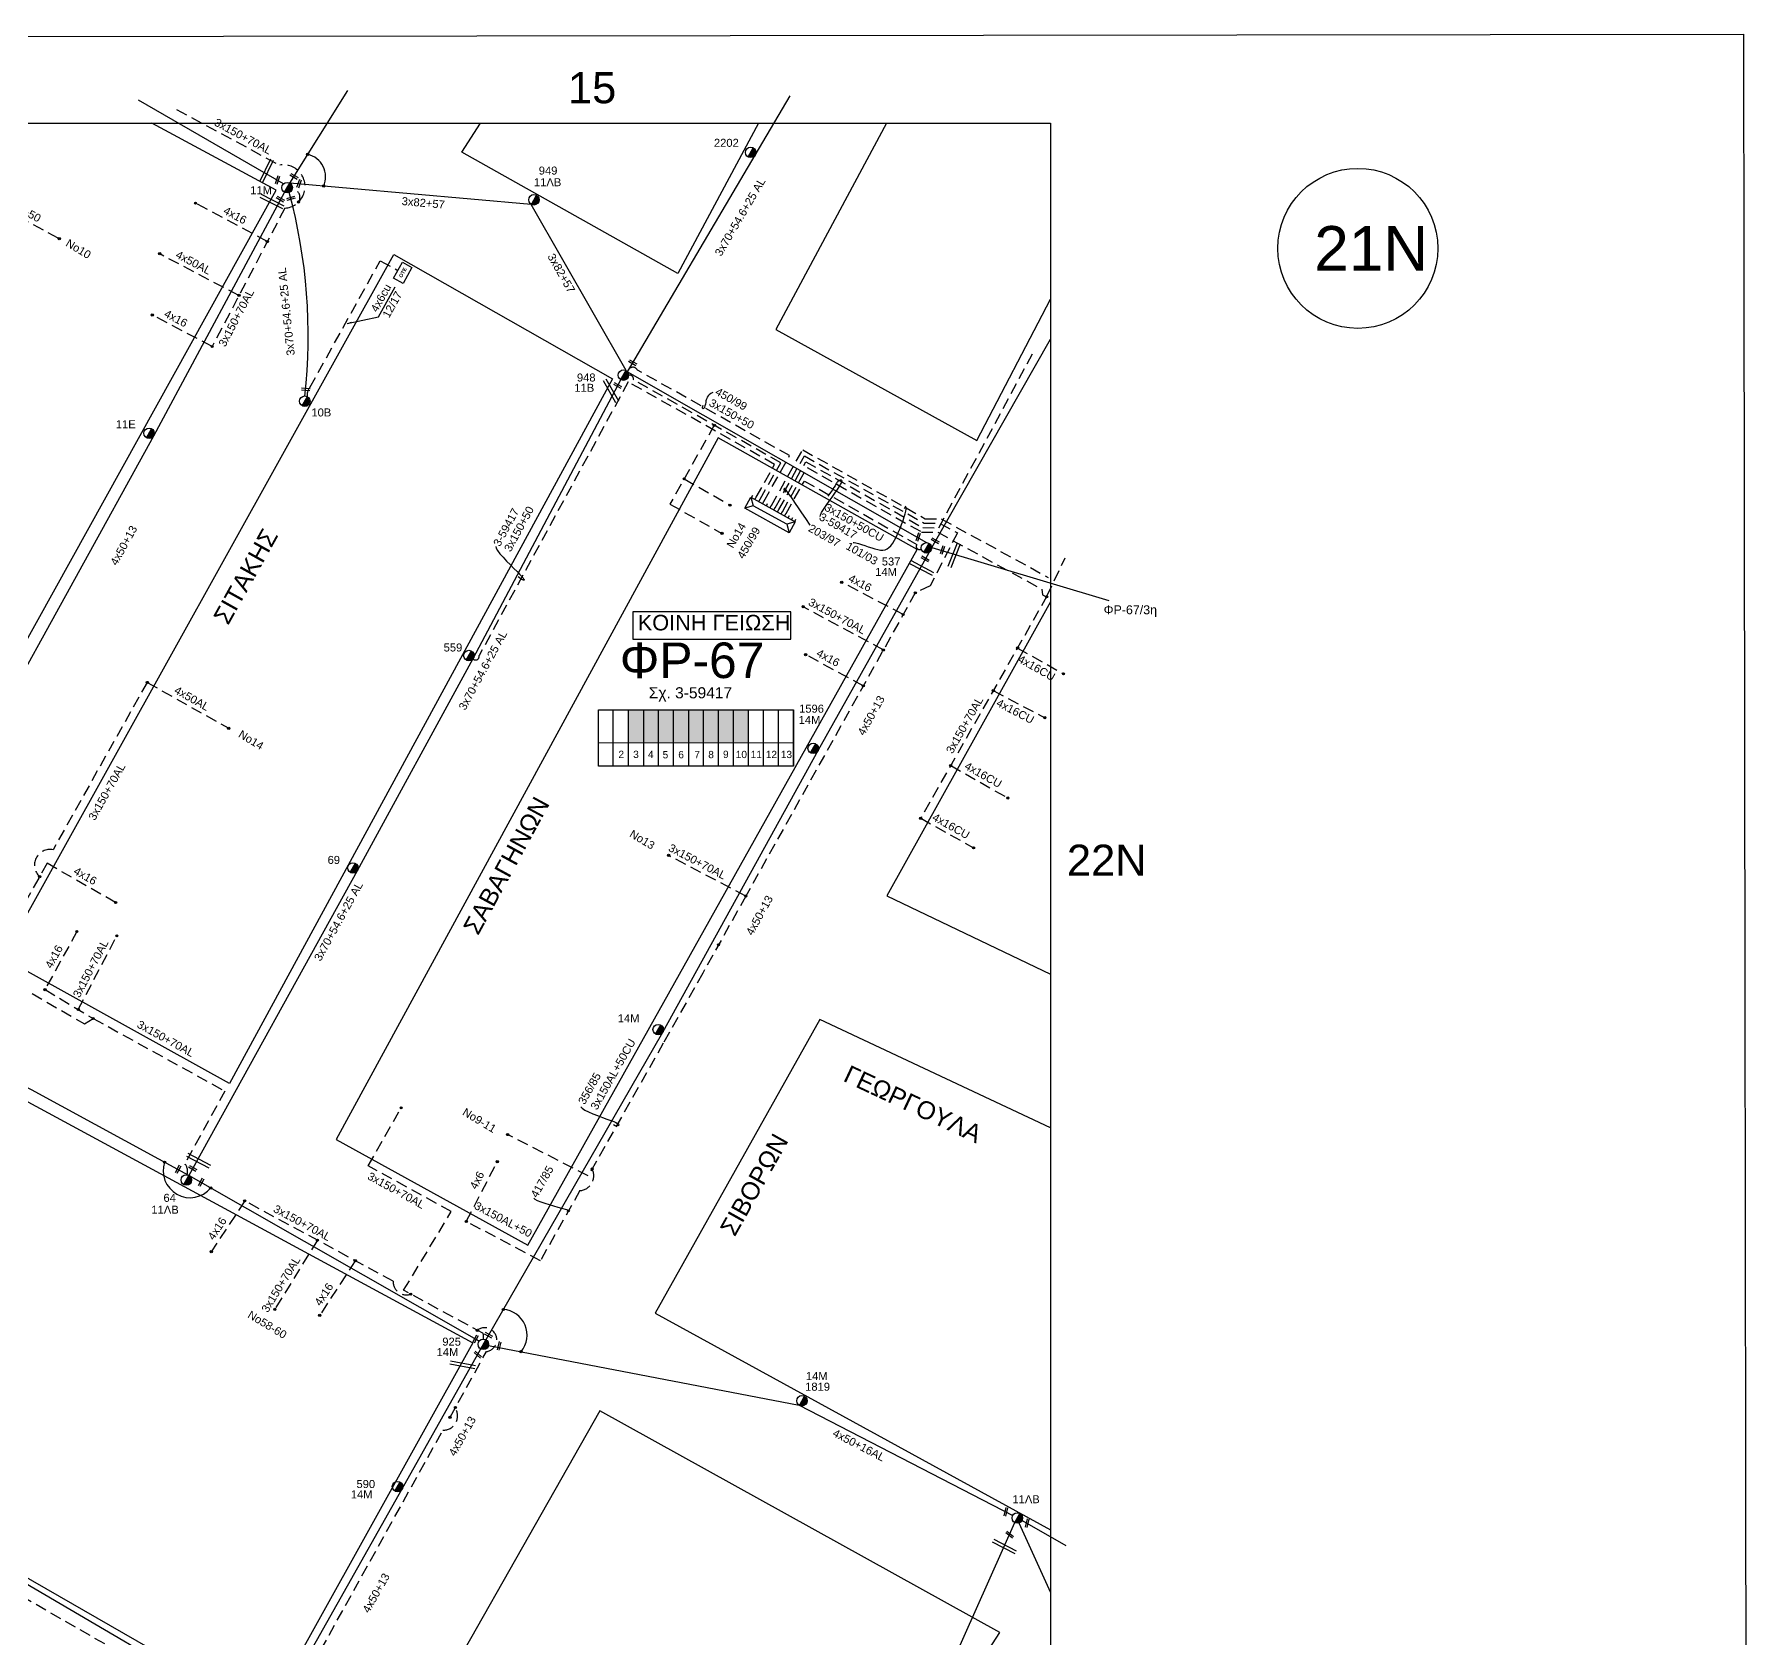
# Model space of a CAD drawing. Header units: millimetres. Extents: x 2910 to 3994, y 712 to 1224.
# Drawn here: x 3800.9 to 3993.8, y 1043.5 to 1223.9 of the extents above; entities that cross this region are included whole.
import ezdxf
from ezdxf.enums import TextEntityAlignment as Align
from ezdxf.lldxf.tags import DXFTag

# ---------------------------------------------------------------- set-up
doc = ezdxf.new("R2010")
doc.units = ezdxf.units.MM
doc.linetypes.add('DASHED', pattern=[19.05, 12.7, -6.35])
for name, color, linetype in [('3x150+50', 7, 'Continuous'), ('3x150+50 XLPE', 7, 'Continuous'), ('3x150+50CU', 7, 'Continuous'), ('3x150+70', 7, 'Continuous'), ('3x150+70AL', 7, 'Continuous'), ('3x150AL+50CU', 7, 'Continuous'), ('3x70+54.6+25 AL', 7, 'Continuous'), ('3x82+57+13_5', 7, 'Continuous'), ('3X95+50', 7, 'Continuous'), ('4x16', 7, 'Continuous'), ('4x16CU', 7, 'Continuous'), ('4x50+13', 7, 'Continuous'), ('4x50+16_5', 7, 'Continuous'), ('4x50+16AL', 7, 'Continuous'), ('4x50AL', 7, 'Continuous'), ('4x6', 7, 'Continuous'), ('Pillar OTE', 7, 'Continuous'), ('text διευθύνσεων', 7, 'Continuous'), ('TEXT ΚΑΛΩΔΙΩΝ', 7, 'Continuous'), ('Άγνωστα', 7, 'Continuous'), ('ΑΓΝΩΣΤΟ ΕΝΑΕΡΙΟ ΚΑΛΩΔΙΟ', 7, 'Continuous'), ('Επιγραφές - Σχήματα', 7, 'Continuous'), ('Καλώδια ΧΤ   3x150AL+50CU', 7, 'Continuous'), ('Μηχανική τομή', 7, 'Continuous'), ('Στύλος ΦΜ', 7, 'Continuous'), ('Στύλος ΦΜ @ 1', 7, 'Continuous'), ('Συνδέσεις', 7, 'Continuous'), ('Συνεστραμμένα ΧΤ   3x70+54.6+25 AL', 7, 'Continuous'), ('Τομή', 7, 'Continuous'), ('ΥΠΟΒΑΘΡΟ ΔΕΗ', 7, 'Continuous'), ('Υποσταθμός πόλεως', 7, 'Continuous'), ('Υπόβαθρο ΔΕΗ', 7, 'Continuous'), ('Υπόγεια καλώδια Παροχών ΧΤ   4x6', 7, 'Continuous'), ('ΦΥΣΙΚΟ ΑΕΡΙΟ', 7, 'NATURAL_GAS_SUPPLY')]:
    doc.layers.add(name, color=color, linetype=linetype)
doc.styles.get("Standard").update_dxf_attribs({"font": 'arial.ttf'})
tags = doc.linetypes.add('NATURAL_GAS_SUPPLY', pattern='A,12.7,-5.08,["ΦΑ",Standard,S=2.54,R=0,X=-2.54,Y=-1.27],-5.08', length=22.86).pattern_tags.tags
tags[6] = DXFTag(74, 10)
doc.linetypes.add('SYN_LINE', pattern='A,0.5,-0.0001,["/\\/\\/\\/",Standard,S=0.1,R=0,X=0,Y=-0.05],-0.25', length=0.7501)
doc.dimstyles.new('ISO-25', dxfattribs={"dimtxt": 2.5, "dimasz": 2.5, "dimexe": 1.25, "dimexo": 0.625, "dimtad": 1, "dimtxsty": 'Standard', "dimcen": 2.5, "dimadec": 0, "dimazin": 0, "dimtfac": 1, "dimtmove": 0, "dimatfit": 3, "dimfxl": 1, "dimarcsym": 0})

# ---------------------------------------------------------------- blocks, each defined once
blk = doc.blocks.new('ΥΠΑΡΧΩΝ ΤΣΙΜΕΝΤΕΝΙΟΣ ΣΤΥΛΟΣ')
at = {"layer": 'Στύλος ΦΜ'}
blk.add_hatch(color=7, dxfattribs=at).paths.add_polyline_path([(-1.29, -2.28, 0.574793), (2.62, 0, 0.268822), (1.3, 2.27)])
at = {"layer": 'Στύλος ΦΜ', "color": 7}
blk.add_line((-1.29, -2.28), (1.3, 2.27), dxfattribs=at)
blk.add_circle((0, 0), 2.62, dxfattribs=at)
at = {"layer": 'Στύλος ΦΜ', "flags": 4}
for tag, p in [('ΑΡΙΘΜΟΣ', (-4.68, 8.05)), ('ΤΥΠΟΣ', (-4.91, 3.03))]:
    blk.add_attdef(tag, p, '', height=4, dxfattribs=at)
blk = doc.blocks.new('ΥΠΟΣΤΑΘΜΟΣ ΠΟΛΕΩΣ 13 ΑΝΑΧΩΡΗΣΕΩΝ')
at = {"layer": 'Υποσταθμός πόλεως', "ltscale": 40}
for p, q in [((-11.12, -2.82), (-11.12, -4)), ((-9.53, -2.82), (-9.53, -4)), ((-7.77, -2.82), (-7.77, -4)), ((-5.99, -2.82), (-5.99, -4)), ((-4.14, -2.82), (-4.14, -4)), ((-2.3, -2.82), (-2.3, -4)), ((-0.43, -2.82), (-0.43, -4)), ((1.54, -2.82), (1.54, -4)), ((3.43, -2.82), (3.43, -4)), ((5.39, -2.82), (5.39, -4)), ((7.32, -2.82), (7.32, -4)), ((9.32, -2.82), (9.32, -4)), ((11.11, -2.82), (11.11, -4))]:
    blk.add_line(p, q, dxfattribs=at)
blk.add_lwpolyline([(-11.43, 2.82), (11.43, 2.82), (11.43, -2.82), (-11.43, -2.82)], close=True, dxfattribs=at)
for points in [[(-8.62, 0), (-11.43, 2.82)], [(-11.43, -2.82), (-8.62, 0)], [(-8.62, 0), (8.62, 0)], [(8.62, 0), (11.43, 2.82)], [(11.43, -2.82), (8.62, 0)]]:
    blk.add_lwpolyline(points, dxfattribs=at)
at = {"layer": 'Υποσταθμός πόλεως', "linetype": 'SYN_LINE', "ltscale": 40, "flags": 1}
for tag, p in [('ΜΕΤΑΣΧΗΜΑΤΙΣΜΟΣ', (12.22, 1.68)), ('ΙΣΧΥΣ', (12.2, -1.11)), ('ΑΡΙΘΜΟΣ', (12.32, -3.83))]:
    blk.add_attdef(tag, p, '', height=1.8, dxfattribs=at)
blk = doc.blocks.new('_ΣΥΝΔΕΣΗ')
at = {"layer": 'Συνδέσεις', "linetype": 'SYN_LINE', "ltscale": 40}
blk.add_hatch(color=256, dxfattribs=at).paths.add_polyline_path([(0.5, -0.01, 1), (-0.5, -0.01, 1)])
at = {"layer": 'Συνδέσεις'}
blk.add_circle((0, -0.01), 0.5, dxfattribs=at)
blk = doc.blocks.new('ΜΗΧΑΝΙΚΗ ΤΟΜΗ')
at = {"layer": 'Μηχανική τομή', "ltscale": 40}
for p, q in [((-1.9, 0.8), (5.7, 0.8)), ((-1.9, -0.8), (5.7, -0.8))]:
    blk.add_line(p, q, dxfattribs=at)
blk = doc.blocks.new('ΤΟΜΗ')
at = {"layer": 'Τομή', "ltscale": 40}
for p, q in [((-5.7, 0), (17.1, 0)), ((-5.7, -2.8), (17.1, -2.8))]:
    blk.add_line(p, q, dxfattribs=at)
blk = doc.blocks.new('PILLAR ΟΤΕ')
at = {"layer": 'Pillar OTE', "ltscale": 40}
blk.add_lwpolyline([(-3.31, 2.02), (3.39, 2.02), (3.39, -1.99), (-3.31, -1.99)], close=True, dxfattribs=at)
at = {"layer": 'Pillar OTE', "insert": (-1.81, 0.71), "char_height": 1.3575, "width": 109.961, "attachment_point": 1}
blk.add_mtext('{\\fArial|b1|i0|c161|p34;OTE}', dxfattribs=at)

msp = doc.modelspace()

# ---------------------------------------------------------------- hatches: boundary and pattern name
at = {"layer": 'TEXT ΚΑΛΩΔΙΩΝ', "linetype": 'Continuous', "ltscale": 0.1}
h = msp.add_hatch(color=85, dxfattribs=at)
h.dxf.hatch_style = 1
h.paths.add_polyline_path([(3879.49, 1147.98), (3877.82, 1147.98), (3877.82, 1144.29), (3879.49, 1144.29)])
at = {"layer": 'Καλώδια ΧΤ   3x150AL+50CU', "linetype": 'DASHED', "lineweight": -3, "ltscale": 0.2}
h = msp.add_hatch(color=1, dxfattribs=at)
h.dxf.hatch_style = 1
h.paths.add_polyline_path([(3867.7, 1144.3), (3869.42, 1144.3), (3869.42, 1147.98), (3867.7, 1147.98)])
h = msp.add_hatch(color=2, dxfattribs=at)
h.dxf.hatch_style = 1
h.paths.add_polyline_path([(3871.07, 1147.98), (3869.42, 1147.98), (3869.42, 1144.3), (3871.07, 1144.3)])
h = msp.add_hatch(color=30, dxfattribs=at)
h.dxf.hatch_style = 1
h.paths.add_polyline_path([(3871.07, 1144.3), (3872.76, 1144.3), (3872.76, 1147.98), (3871.07, 1147.98)])
h = msp.add_hatch(color=6, dxfattribs=at)
h.dxf.hatch_style = 1
h.paths.add_polyline_path([(3872.76, 1144.3), (3874.46, 1144.29), (3874.46, 1147.98), (3872.76, 1147.98)])
h = msp.add_hatch(color=5, dxfattribs=at)
h.dxf.hatch_style = 1
h.paths.add_polyline_path([(3876.13, 1144.29), (3876.13, 1147.98), (3874.46, 1147.98), (3874.46, 1144.29)])
h = msp.add_hatch(color=27, dxfattribs=at)
h.dxf.hatch_style = 1
h.paths.add_polyline_path([(3877.82, 1147.98), (3876.13, 1147.98), (3876.13, 1144.29), (3877.82, 1144.29)])
h = msp.add_hatch(color=133, dxfattribs=at)
h.dxf.hatch_style = 1
h.paths.add_polyline_path([(3881.18, 1147.98), (3879.48, 1147.98), (3879.48, 1144.29), (3881.18, 1144.29)])

# ---------------------------------------------------------------- linework, layer by layer
at = {"layer": '3x150+50', "color": 27, "linetype": 'DASHED', "lineweight": -3, "ltscale": 0.1}
msp.add_lwpolyline([(3882.92, 1171.42), (3885.81, 1176.56), (3868.71, 1186.18, 0.735508), (3867.59, 1185.98)], format="xyb", dxfattribs=at)
at = {"layer": '3x150+50', "color": 6, "linetype": 'DASHED', "lineweight": -3, "ltscale": 0.1}
msp.add_lwpolyline([(3882.06, 1171.89), (3884.13, 1175.58), (3867.66, 1184.85), (3850.89, 1154.08, -0.762714), (3850.2, 1153.71)], format="xyb", dxfattribs=at)
at = {"layer": '3x150+50', "color": 30, "linetype": 'DASHED', "lineweight": -3, "ltscale": 0.1}
msp.add_lwpolyline([(3882.49, 1171.65), (3884.81, 1175.77), (3868.23, 1185.1, 0.630254), (3867.71, 1185.58)], format="xyb", dxfattribs=at)
for points in [[(3877.34, 1179.98), (3872.35, 1171.12), (3878.2, 1167.82)], [(3873.95, 1173.96), (3879.11, 1171)]]:
    msp.add_lwpolyline(points, dxfattribs=at)
at = {"layer": '3x150+50', "color": 85, "linetype": 'DASHED', "lineweight": -3, "ltscale": 0.1}
msp.add_lwpolyline([(3883.76, 1170.95), (3887.29, 1177.22), (3901.06, 1169.47), (3902.86, 1169.45), (3914.91, 1162.87)], dxfattribs=at)
at = {"layer": '3x150+50 XLPE', "color": 2, "linetype": 'DASHED', "lineweight": -3, "ltscale": 0.1}
msp.add_lwpolyline([(3884.6, 1170.49), (3887.63, 1175.88), (3900.8, 1168.47), (3902.6, 1168.45), (3913.32, 1188.37)], dxfattribs=at)
at = {"layer": '3x150+50 XLPE', "color": 5, "linetype": 'DASHED', "lineweight": -3, "ltscale": 0.1}
msp.add_lwpolyline([(3884.19, 1170.71), (3887.47, 1176.54), (3900.93, 1168.97), (3902.73, 1168.95), (3904.69, 1167.88), (3901.63, 1161.93), (3899.95, 1161.14)], dxfattribs=at)
at = {"layer": '3x150+50 XLPE', "color": 1, "linetype": 'DASHED', "lineweight": -3, "ltscale": 0.1}
msp.add_lwpolyline([(3885, 1170.26), (3887.79, 1175.22), (3900.66, 1167.97), (3902.47, 1167.95), (3914.19, 1161.55), (3914.26, 1160.91), (3914.72, 1160.69)], dxfattribs=at)
at = {"layer": '3x150+50CU', "color": 133, "linetype": 'DASHED', "lineweight": -3, "ltscale": 0.1}
msp.add_lwpolyline([(3885.41, 1170.04), (3887.47, 1173.71), (3900.13, 1166.58, 0.872823), (3900.63, 1166.07)], format="xyb", dxfattribs=at)
at = {"layer": '3x150+70', "color": 2, "linetype": 'DASHED', "lineweight": -3, "ltscale": 0.1}
for points in [[(3851.38, 1077.22, 0.143343), (3851.32, 1077.88), (3842.4, 1082.7)], [(3847.62, 1068.43), (3851.72, 1075.81, 1.298243), (3850.7, 1078.21, 1.224549)]]:
    msp.add_lwpolyline(points, format="xyb", dxfattribs=at)
at = {"layer": '3x150+70AL', "color": 173, "linetype": 'DASHED', "lineweight": -3, "ltscale": 0.1}
for points in [[(3816.85, 1215.49), (3828.47, 1209.23, -1.051076), (3829.05, 1204.4), (3820.87, 1188.84)], [(3830.58, 1205.09, 0.586826), (3829.87, 1206.54, -206.281638)]]:
    msp.add_lwpolyline(points, format="xyb", dxfattribs=at)
at = {"layer": '3x150+70AL', "color": 1, "linetype": 'DASHED', "lineweight": -3, "ltscale": 0.1}
for points in [[(3914.76, 1160.77), (3916.82, 1165.08)], [(3914.76, 1160.77), (3900.56, 1135.79)]]:
    msp.add_lwpolyline(points, dxfattribs=at)
at = {"layer": '3x150+70AL', "color": 5, "linetype": 'DASHED', "lineweight": -3, "ltscale": 0.1}
for points in [[(3899.95, 1161.14), (3880.89, 1127.04)], [(3896.35, 1154.71), (3887.34, 1159.56)], [(3880.89, 1127.04), (3872.2, 1131.6)]]:
    msp.add_lwpolyline(points, dxfattribs=at)
at = {"layer": '3x150+70AL', "color": 6, "linetype": 'DASHED', "lineweight": -3, "ltscale": 0.1}
for points in [[(3813.56, 1151.06), (3802.97, 1132.25, 0.756612), (3801.46, 1129.22, -5.236746)], [(3802.07, 1116.52), (3807.49, 1113.27), (3822.3, 1105.11), (3817.79, 1096.93, -0.261432), (3818.04, 1095.69, 2.664757)]]:
    msp.add_lwpolyline(points, format="xyb", dxfattribs=at)
for points in [[(3802.3, 1130.72), (3795.68, 1118.93), (3806.51, 1112.66), (3807.49, 1113.27)], [(3805.81, 1114.28), (3810.19, 1122.64)]]:
    msp.add_lwpolyline(points, dxfattribs=at)
at = {"layer": '3x150+70AL', "color": 2, "linetype": 'DASHED', "lineweight": -3, "ltscale": 0.1}
for points in [[(3842.4, 1082.7), (3847.76, 1091.55), (3838.43, 1096.7), (3842.12, 1103.22)], [(3832.71, 1088.34), (3827.91, 1080.56)]]:
    msp.add_lwpolyline(points, dxfattribs=at)
msp.add_lwpolyline([(3843.2, 1082.27, -0.531521), (3841.23, 1083.73), (3824.52, 1092.76)], format="xyb", dxfattribs=at)
at = {"layer": '3x150AL+50CU', "color": 5, "linetype": 'DASHED', "lineweight": -3, "ltscale": 0.1}
msp.add_lwpolyline([(3880.89, 1127.04), (3876.04, 1118.36), (3876.04, 1118.36), (3871.6, 1110.48), (3871.6, 1110.48), (3863.16, 1095.56), (3854.1, 1100.22)], dxfattribs=at)
msp.add_lwpolyline([(3863.61, 1096.34, -0.5301), (3862.23, 1093.91), (3857.78, 1086.03), (3849.45, 1090.44)], format="xyb", dxfattribs=at)
at = {"layer": '3x150AL+50CU', "color": 2, "linetype": 'DASHED', "lineweight": -3, "ltscale": 0.1}
msp.add_lwpolyline([(3808.91, 1018.23), (3811.47, 1022.71), (3819.33, 1018.21), (3827.1, 1030.86), (3828.47, 1033.94), (3846.82, 1066.98, 0.600495), (3848.23, 1069.4)], format="xyb", dxfattribs=at)
at = {"layer": '3x150AL+50CU', "color": 151, "linetype": 'DASHED', "lineweight": -3, "ltscale": 0.1}
msp.add_lwpolyline([(3807.84, 1018.84), (3811.15, 1024.62), (3818.38, 1020.48), (3825.4, 1031.91), (3825.31, 1033.45), (3795.83, 1050.37, 1.578517), (3792.76, 1052.62)], format="xyb", dxfattribs=at)
at = {"layer": '3x70+54.6+25 AL', "color": 30, "linetype": 'SYN_LINE', "lineweight": -3, "ltscale": 10}
msp.add_lwpolyline([(3867.59, 1185.98), (3881.92, 1210.34), (3885.87, 1217.04)], dxfattribs=at)
at = {"layer": '3x70+54.6+25 AL', "color": 6, "linetype": 'SYN_LINE', "lineweight": -3, "ltscale": 10}
msp.add_lwpolyline([(3866.83, 1185.11), (3850.2, 1153.71), (3837.19, 1129.89), (3818.25, 1095.62)], dxfattribs=at)
at = {"layer": '3x82+57+13_5', "color": 27, "linetype": 'Continuous', "lineweight": -3, "ltscale": 0.1}
for points in [[(3867.42, 1186.13), (3856.76, 1204.82), (3829.59, 1207.21), (3836.11, 1217.61)], [(3867.59, 1185.98), (3901.19, 1166.78)]]:
    msp.add_lwpolyline(points, dxfattribs=at)
at = {"layer": '3x82+57+13_5', "color": 2, "linetype": 'Continuous', "lineweight": -3, "ltscale": 0.1}
msp.add_lwpolyline([(3850.88, 1076.97), (3818.25, 1095.62), (3800.55, 1105.25), (3779.5, 1116.09)], dxfattribs=at)
at = {"layer": '3X95+50', "color": 173, "linetype": 'DASHED', "lineweight": -3, "ltscale": 0.1}
msp.add_lwpolyline([(3793.31, 1205.62, -1.858376), (3794.03, 1206.19), (3803.67, 1200.96)], format="xyb", dxfattribs=at)
at = {"layer": '4x16', "color": 2, "linetype": 'DASHED', "lineweight": -3, "ltscale": 0.1}
msp.add_line((3824.55, 1092.75), (3820.76, 1087.04), dxfattribs=at)
at = {"layer": '4x16', "color": 173, "linetype": 'DASHED', "lineweight": -3, "ltscale": 0.1}
for points in [[(3827.07, 1200.64), (3818.99, 1204.96)], [(3820.87, 1188.84), (3814.13, 1192.38)]]:
    msp.add_lwpolyline(points, dxfattribs=at)
at = {"layer": '4x16', "color": 5, "linetype": 'DASHED', "lineweight": -3, "ltscale": 0.1}
for points in [[(3898.58, 1158.7), (3891.67, 1162.32)], [(3894.1, 1150.67), (3887.61, 1154.19)]]:
    msp.add_lwpolyline(points, dxfattribs=at)
at = {"layer": '4x16', "color": 6, "linetype": 'DASHED', "lineweight": -3, "ltscale": 0.1}
for points in [[(3810.01, 1126.31), (3802.3, 1130.72)], [(3805.65, 1123.05), (3802.07, 1116.52)]]:
    msp.add_lwpolyline(points, dxfattribs=at)
at = {"layer": '4x16', "color": 2, "linetype": 'DASHED', "lineweight": -3, "ltscale": 0.1}
msp.add_lwpolyline([(3836.97, 1086.03), (3832.96, 1079.89)], dxfattribs=at)
at = {"layer": '4x16CU', "color": 1, "linetype": 'DASHED', "lineweight": -3, "ltscale": 0.1}
for points in [[(3911.44, 1154.93), (3916.62, 1152.03)], [(3908.72, 1150.14), (3914.52, 1147.09)], [(3903.93, 1141.71), (3910.35, 1138.06)], [(3900.56, 1135.79), (3906.5, 1132.46)]]:
    msp.add_lwpolyline(points, dxfattribs=at)
at = {"layer": '4x50+13', "color": 151, "linetype": 'Continuous', "lineweight": -3, "ltscale": 0.1}
msp.add_lwpolyline([(3829.01, 1206.19), (3814.27, 1178.77), (3796.45, 1146.5), (3779.2, 1116.59)], dxfattribs=at)
at = {"layer": '4x50+13', "color": 133, "linetype": 'Continuous', "lineweight": -3, "ltscale": 0.1}
msp.add_lwpolyline([(3901.79, 1166.25), (3889.03, 1143.46), (3871.51, 1111.68), (3851.66, 1077.14)], dxfattribs=at)
at = {"layer": '4x50+13', "color": 62, "linetype": 'Continuous', "lineweight": -3, "ltscale": 0.1}
for points in [[(3842.25, 1060.36), (3851.08, 1076.12)], [(3827.61, 1034.43), (3842.25, 1060.36)]]:
    msp.add_lwpolyline(points, dxfattribs=at)
at = {"layer": '4x50+16_5', "color": 133, "linetype": 'Continuous', "lineweight": -3, "ltscale": 0.1}
for points in [[(3851.94, 1076.51), (3886.9, 1069.77), (3910.9, 1057.37)], [(3911.59, 1056.54), (3915.14, 1048.71)], [(3911.95, 1056.83), (3916.87, 1054.01)]]:
    msp.add_lwpolyline(points, dxfattribs=at)
at = {"layer": '4x50+16AL', "color": 5, "linetype": 'Continuous', "lineweight": -3, "ltscale": 0.1}
msp.add_lwpolyline([(3891.76, 996.3), (3894.06, 1018.24), (3911.13, 1056.59)], dxfattribs=at)
at = {"layer": '4x50+16AL', "color": 62, "linetype": 'Continuous', "lineweight": -3, "ltscale": 0.1}
msp.add_lwpolyline([(3826.52, 1034.1), (3795.92, 1052.03)], dxfattribs=at)
at = {"layer": '4x50AL', "color": 173, "linetype": 'DASHED', "lineweight": -3, "ltscale": 0.1}
msp.add_lwpolyline([(3823.88, 1194.57), (3814.97, 1199.26)], dxfattribs=at)
at = {"layer": '4x50AL', "color": 6, "linetype": 'DASHED', "lineweight": -3, "ltscale": 0.1}
msp.add_lwpolyline([(3813.56, 1151.06), (3822.73, 1145.9)], dxfattribs=at)
at = {"layer": '4x6', "color": 5, "linetype": 'DASHED', "lineweight": -3, "ltscale": 0.1}
msp.add_lwpolyline([(3849.45, 1090.44), (3852.93, 1097.16)], dxfattribs=at)
at = {"layer": 'Pillar OTE', "lineweight": -3, "ltscale": 40}
for points in [[(3864.32, 1141.66), (3864.32, 1147.98), (3886.26, 1147.97), (3886.26, 1141.64), (3864.32, 1141.66)], [(3865.98, 1141.66), (3865.98, 1147.98)], [(3867.7, 1141.66), (3867.7, 1147.98)], [(3869.42, 1141.66), (3869.42, 1147.98)], [(3871.07, 1141.66), (3871.07, 1147.98)], [(3872.76, 1141.65), (3872.76, 1147.98)], [(3874.46, 1141.65), (3874.46, 1147.98)], [(3876.13, 1141.65), (3876.13, 1147.98)], [(3877.82, 1141.65), (3877.82, 1147.98)], [(3879.49, 1141.65), (3879.49, 1147.98)], [(3881.18, 1141.65), (3881.18, 1147.98)], [(3882.87, 1141.64), (3882.87, 1147.98)], [(3884.57, 1141.64), (3884.57, 1147.98)], [(3886.26, 1141.64), (3886.26, 1147.97)], [(3864.32, 1144.3), (3886.26, 1144.28)]]:
    msp.add_lwpolyline(points, dxfattribs=at)
at = {"layer": 'TEXT ΚΑΛΩΔΙΩΝ', "color": 7, "linetype": 'Continuous', "ltscale": 0.1}
msp.add_lwpolyline([(3839.57, 1192.18), (3841.45, 1195.56)], dxfattribs=at)
for points in [[(3877.16, 1183.66), (3876.52, 1183.36), (3876.37, 1182.48), (3876.22, 1181.78), (3875.93, 1181.86), (3876.04, 1182.06), (3876.08, 1182.23)], [(3888.12, 1168.74), (3885.3, 1173), (3885.21, 1172.83), (3885.13, 1172.72), (3885.26, 1172.62), (3885.38, 1172.46)], [(3889.26, 1169.73), (3889.12, 1169.94), (3891.94, 1173.64), (3891.64, 1173.85), (3891.15, 1173.74), (3890.96, 1173.16), (3890.12, 1172.01)], [(3892.95, 1166.79), (3893.12, 1166.91), (3895.84, 1165.75), (3897.35, 1165.94), (3899.19, 1170.77), (3898.87, 1171.04), (3898.71, 1170.58)], [(3852.78, 1166.35), (3852.6, 1166.01), (3856.02, 1162.74), (3855.99, 1162.51), (3855.74, 1162.53), (3855.3, 1162.94)], [(3862.33, 1103.34), (3862.53, 1102.92), (3866.77, 1101.48), (3866.65, 1101.26), (3866.27, 1101.06), (3866.01, 1101.31)], [(3857.04, 1093.05), (3857.16, 1092.77), (3861.18, 1091.71), (3861.09, 1091.57), (3860.9, 1091.56), (3860.9, 1091.56), (3860.8, 1091.6)]]:
    msp.add_open_spline(points, degree=3, dxfattribs=at)
at = {"layer": 'Άγνωστα', "linetype": 'Continuous', "lineweight": -3, "ltscale": 0.1}
msp.add_lwpolyline([(3993.79, 714.16), (2910.27, 712.76), (2910.26, 1222.54), (3993.11, 1223.94)], close=True, dxfattribs=at)
at = {"layer": 'ΑΓΝΩΣΤΟ ΕΝΑΕΡΙΟ ΚΑΛΩΔΙΟ', "color": 85, "linetype": 'Continuous', "lineweight": -3, "ltscale": 0.1}
msp.add_lwpolyline([(3828.89, 1207.12), (3812.58, 1216.54)], dxfattribs=at)
at = {"layer": 'ΑΓΝΩΣΤΟ ΕΝΑΕΡΙΟ ΚΑΛΩΔΙΟ', "color": 2, "linetype": 'Continuous', "lineweight": -3, "ltscale": 0.1}
msp.add_lwpolyline([(3901.79, 1166.25), (3915.14, 1189.65)], dxfattribs=at)
at = {"layer": 'ΑΓΝΩΣΤΟ ΕΝΑΕΡΙΟ ΚΑΛΩΔΙΟ', "color": 1, "linetype": 'Continuous', "lineweight": -3, "ltscale": 0.1}
msp.add_lwpolyline([(3901.79, 1166.25), (3921.7, 1160.26)], dxfattribs=at)
at = {"layer": 'Επιγραφές - Σχήματα', "color": 173, "lineweight": -3}
msp.add_lwpolyline([(3868.18, 1155.91), (3885.94, 1155.91), (3885.94, 1159), (3868.18, 1159)], close=True, dxfattribs=at)
at = {"layer": 'Επιγραφές - Σχήματα', "lineweight": -3, "ltscale": 0.2}
msp.add_circle((3949.72, 1199.87), 9, dxfattribs=at)
at = {"layer": 'Συνεστραμμένα ΧΤ   3x70+54.6+25 AL', "color": 27, "linetype": 'SYN_LINE', "ltscale": 20}
msp.add_arc((3769.16, 1190.01), 62.51, 353.8033, 14.977, dxfattribs=at)
at = {"layer": 'ΥΠΟΒΑΘΡΟ ΔΕΗ', "color": 7, "lineweight": -3, "ltscale": 0.1}
for centre, radius, start, end in [((3831.03, 1207.91), 2.6, 336.4997, 76.7949), ((3818.38, 1096.14), 3.02, 161.2933, 320.4631), ((3853.4, 1077.67), 2.89, 319.9397, 85.6392)]:
    msp.add_arc(centre, radius, start, end, dxfattribs=at)
at = {"layer": 'Υπόβαθρο ΔΕΗ', "lineweight": -3}
msp.add_lwpolyline([(2916.4, 1211.92), (2916.4, 1213.94), (3915.14, 1213.94), (3915.14, 721.1), (2916.4, 721.1)], close=True, dxfattribs=at)
at = {"layer": 'Υπόβαθρο ΔΕΗ', "linetype": 'Continuous', "lineweight": -3}
for points in [[(3799.01, 1213.94), (3757.83, 1140.73), (3783.87, 1126.75), (3828.06, 1206.41), (3814.1, 1213.94)], [(3882.3, 1213.94), (3873.25, 1197.04), (3848.95, 1210.7), (3851.03, 1213.94)], [(3896.71, 1213.94), (3884.25, 1190.73), (3906.87, 1178.28), (3915.14, 1194.16)], [(3915.14, 1160.11), (3896.76, 1127.06), (3915.14, 1118.25)], [(3915.14, 1100.99), (3889.2, 1113.16), (3870.71, 1080.14), (3915.14, 1055.78)], [(3909.47, 1044.22), (3864.47, 1069.14), (3840.43, 1026.78), (3882.5, 1002.54), (3909.47, 1044.22)]]:
    msp.add_lwpolyline(points, dxfattribs=at)
for points in [[(3841.3, 1199.19), (3865.91, 1185.21), (3822.8, 1105.95), (3797.34, 1120.09)], [(3900.17, 1165.99), (3877.79, 1178.58), (3834.81, 1099.68), (3856.37, 1087.78)], [(3850.17, 1076.81), (3826.91, 1034.94), (3768.72, 1068.35), (3791.11, 1108.76)]]:
    msp.add_lwpolyline(points, close=True, dxfattribs=at)
at = {"layer": 'Υπόγεια καλώδια Παροχών ΧΤ   4x6', "color": 27, "linetype": 'DASHED', "ltscale": 0.1}
msp.add_lwpolyline([(3831.58, 1183.19, -0.228463), (3831.86, 1184.24), (3839.77, 1198.48), (3841.74, 1197.39)], format="xyb", dxfattribs=at)

# ---------------------------------------------------------------- block references
at = {"layer": 'Pillar OTE', "xscale": 0.3057130773180519, "yscale": 0.3057130773180519, "zscale": 0.3057130773180519, "rotation": 60.9382989376128}
msp.add_blockref('PILLAR ΟΤΕ', (3842.3, 1197.11), dxfattribs=at)
at = {"layer": 'Μηχανική τομή', "lineweight": -3, "zscale": 0.2499999999999677}
for p, xscale, yscale, rotation in [((3828.27, 1207.77), 0.125, 0.125, 250.8810201249166), ((3829.87, 1208.1), 0.1249999999999999, 0.1249999999999999, 330.678447193773), ((3830.7, 1207.36), 0.125, 0.125, 250.8810201249166), ((3828.33, 1205.55), 0.1249999999999999, 0.1249999999999999, 330.678447193773), ((3829.93, 1205.54), 0.125, 0.125, 196.4391688349085), ((3867.96, 1187.15), 0.125, 0.125, 330.8022125781476), ((3866.25, 1184.58), 0.125, 0.125, 330.8022125781476), ((3831.63, 1183.98), 0.1249999999999999, 0.1249999999999999, 175.8057789107494), ((3900.32, 1167.61), 0.125, 0.125, 250.8810201249166), ((3901.98, 1167.13), 0.125, 0.125, 330.8022125781476), ((3900.83, 1165.08), 0.125, 0.125, 330.8022125781476), ((3903.06, 1166.15), 0.125, 0.125, 250.8810201249166), ((3817.13, 1096.5), 0.125, 0.125, 242.2888465543934), ((3818.46, 1096.55), 0.125, 0.125, 330.8022125781476), ((3819.73, 1095.05), 0.125, 0.125, 242.2888465543934), ((3850.58, 1077.42), 0.125, 0.125, 242.2888465543934), ((3851.72, 1077.79), 0.125, 0.125, 330.8022125781476), ((3853.19, 1076.68), 0.125, 0.125, 256.356593687422), ((3850.57, 1075.64), 0.1249999999999999, 0.1249999999999999, 317.7198140050951), ((3910.16, 1058.02), 0.125, 0.125, 256.356593687422), ((3910.37, 1055.39), 0.1249999999999999, 0.1249999999999999, 322.3611204847837), ((3912.56, 1056.75), 0.125, 0.125, 256.356593687422)]:
    msp.add_blockref('ΜΗΧΑΝΙΚΗ ΤΟΜΗ', p, dxfattribs=dict(at, xscale=xscale, yscale=yscale, rotation=rotation))
at = {"layer": 'Στύλος ΦΜ @ 1', "lineweight": -3, "ltscale": 40}
ref = msp.add_blockref('ΥΠΑΡΧΩΝ ΤΣΙΜΕΝΤΕΝΙΟΣ ΣΤΥΛΟΣ', (3881.43, 1210.66), dxfattribs=dict(at, xscale=0.225, yscale=0.225, zscale=0.225))
ref.add_attrib('ΑΡΙΘΜΟΣ', '2202', (3877.3, 1211.29), dxfattribs={"layer": 'Στύλος ΦΜ', "height": 0.9, "flags": 4})
ref = msp.add_blockref('ΥΠΑΡΧΩΝ ΤΣΙΜΕΝΤΕΝΙΟΣ ΣΤΥΛΟΣ', (3857.06, 1205.33), dxfattribs=dict(at, xscale=0.225, yscale=0.225, zscale=0.225))
ref.add_attrib('ΤΥΠΟΣ', '11ΛΒ', dxfattribs={"layer": 'Στύλος ΦΜ', "height": 0.9, "flags": 4}).set_placement((3857.06, 1206.59), align=Align.BOTTOM_LEFT)
ref.add_attrib('ΑΡΙΘΜΟΣ', '949', (3857.6, 1208.17), dxfattribs={"layer": 'Στύλος ΦΜ', "height": 0.9, "flags": 4})
ref = msp.add_blockref('ΥΠΑΡΧΩΝ ΤΣΙΜΕΝΤΕΝΙΟΣ ΣΤΥΛΟΣ', (3829.3, 1206.7), dxfattribs=dict(at, xscale=0.225, yscale=0.225, zscale=0.225))
ref.add_attrib('ΤΥΠΟΣ', '11Μ', dxfattribs={"layer": 'Στύλος ΦΜ', "height": 0.9, "flags": 4}).set_placement((3825.15, 1205.69), align=Align.BOTTOM_LEFT)
ref = msp.add_blockref('ΥΠΑΡΧΩΝ ΤΣΙΜΕΝΤΕΝΙΟΣ ΣΤΥΛΟΣ', (3867.12, 1185.62), dxfattribs=dict(at, xscale=0.225, yscale=0.225, zscale=0.225))
ref.add_attrib('ΤΥΠΟΣ', '11Β', dxfattribs={"layer": 'Στύλος ΦΜ', "height": 0.9, "flags": 4}).set_placement((3861.6, 1183.47), align=Align.BOTTOM_LEFT)
ref.add_attrib('ΑΡΙΘΜΟΣ', '948', (3861.89, 1184.9), dxfattribs={"layer": 'Στύλος ΦΜ', "height": 0.9, "flags": 4})
ref = msp.add_blockref('ΥΠΑΡΧΩΝ ΤΣΙΜΕΝΤΕΝΙΟΣ ΣΤΥΛΟΣ', (3831.29, 1182.68), dxfattribs=dict(at, xscale=0.225, yscale=0.225, zscale=0.225))
ref.add_attrib('ΤΥΠΟΣ', '10Β', dxfattribs={"layer": 'Στύλος ΦΜ', "height": 0.9, "flags": 4}).set_placement((3832.03, 1180.7), align=Align.BOTTOM_LEFT)
ref = msp.add_blockref('ΥΠΑΡΧΩΝ ΤΣΙΜΕΝΤΕΝΙΟΣ ΣΤΥΛΟΣ', (3813.77, 1179.08), dxfattribs=dict(at, xscale=0.225, yscale=0.225, zscale=0.225))
ref.add_attrib('ΤΥΠΟΣ', '11Ε', dxfattribs={"layer": 'Στύλος ΦΜ', "height": 0.9, "flags": 4}).set_placement((3810.03, 1179.37), align=Align.BOTTOM_LEFT)
ref = msp.add_blockref('ΥΠΑΡΧΩΝ ΤΣΙΜΕΝΤΕΝΙΟΣ ΣΤΥΛΟΣ', (3901.2, 1166.19), dxfattribs=dict(at, xscale=0.225, yscale=0.225, zscale=0.225))
ref.add_attrib('ΤΥΠΟΣ', '14Μ', dxfattribs={"layer": 'Στύλος ΦΜ', "height": 0.9, "flags": 4}).set_placement((3895.44, 1162.77), align=Align.BOTTOM_LEFT)
ref.add_attrib('ΑΡΙΘΜΟΣ', '537', (3896.18, 1164.21), dxfattribs={"layer": 'Στύλος ΦΜ', "height": 0.9, "flags": 4})
ref = msp.add_blockref('ΥΠΑΡΧΩΝ ΤΣΙΜΕΝΤΕΝΙΟΣ ΣΤΥΛΟΣ', (3849.74, 1154.08), dxfattribs=dict(at, xscale=0.225, yscale=0.225, zscale=0.225))
ref.add_attrib('ΑΡΙΘΜΟΣ', '559', (3846.9, 1154.54), dxfattribs={"layer": 'Στύλος ΦΜ', "height": 0.9, "flags": 4})
ref = msp.add_blockref('ΥΠΑΡΧΩΝ ΤΣΙΜΕΝΤΕΝΙΟΣ ΣΤΥΛΟΣ', (3888.47, 1143.64), dxfattribs=dict(at, xscale=0.225, yscale=0.225, zscale=0.225))
ref.add_attrib('ΤΥΠΟΣ', '14Μ', dxfattribs={"layer": 'Στύλος ΦΜ', "height": 0.9, "flags": 4}).set_placement((3886.83, 1146.13), align=Align.BOTTOM_LEFT)
ref.add_attrib('ΑΡΙΘΜΟΣ', '1596', (3886.88, 1147.66), dxfattribs={"layer": 'Στύλος ΦΜ', "height": 0.9, "flags": 4})
ref = msp.add_blockref('ΥΠΑΡΧΩΝ ΤΣΙΜΕΝΤΕΝΙΟΣ ΣΤΥΛΟΣ', (3836.69, 1130.2), dxfattribs=dict(at, xscale=0.225, yscale=0.225, zscale=0.225))
ref.add_attrib('ΑΡΙΘΜΟΣ', '69', (3833.85, 1130.65), dxfattribs={"layer": 'Στύλος ΦΜ', "height": 0.9, "flags": 4})
ref = msp.add_blockref('ΥΠΑΡΧΩΝ ΤΣΙΜΕΝΤΕΝΙΟΣ ΣΤΥΛΟΣ', (3871.03, 1112.02), dxfattribs=dict(at, xscale=0.225, yscale=0.225, zscale=0.225))
ref.add_attrib('ΤΥΠΟΣ', '14Μ', dxfattribs={"layer": 'Στύλος ΦΜ', "height": 0.9, "flags": 4}).set_placement((3866.48, 1112.57), align=Align.BOTTOM_LEFT)
ref = msp.add_blockref('ΥΠΑΡΧΩΝ ΤΣΙΜΕΝΤΕΝΙΟΣ ΣΤΥΛΟΣ', (3817.96, 1095.11), dxfattribs=dict(at, xscale=0.225, yscale=0.225, zscale=0.225))
ref.add_attrib('ΤΥΠΟΣ', '11ΛΒ', dxfattribs={"layer": 'Στύλος ΦΜ', "height": 0.9, "flags": 4}).set_placement((3814.03, 1091.05), align=Align.BOTTOM_LEFT)
ref.add_attrib('ΑΡΙΘΜΟΣ', '64', (3815.39, 1092.65), dxfattribs={"layer": 'Στύλος ΦΜ', "height": 0.9, "flags": 4})
ref = msp.add_blockref('ΥΠΑΡΧΩΝ ΤΣΙΜΕΝΤΕΝΙΟΣ ΣΤΥΛΟΣ', (3851.37, 1076.63), dxfattribs=dict(at, xscale=0.225, yscale=0.225, zscale=0.225))
ref.add_attrib('ΤΥΠΟΣ', '14Μ', dxfattribs={"layer": 'Στύλος ΦΜ', "height": 0.9, "flags": 4}).set_placement((3846.11, 1075.04), align=Align.BOTTOM_LEFT)
ref.add_attrib('ΑΡΙΘΜΟΣ', '925', (3846.75, 1076.48), dxfattribs={"layer": 'Στύλος ΦΜ', "height": 0.9, "flags": 4})
ref = msp.add_blockref('ΥΠΑΡΧΩΝ ΤΣΙΜΕΝΤΕΝΙΟΣ ΣΤΥΛΟΣ', (3887.2, 1070.28), dxfattribs=dict(at, xscale=0.225, yscale=0.225, zscale=0.225))
ref.add_attrib('ΤΥΠΟΣ', '14Μ', dxfattribs={"layer": 'Στύλος ΦΜ', "height": 0.9, "flags": 4}).set_placement((3887.64, 1072.34), align=Align.BOTTOM_LEFT)
ref.add_attrib('ΑΡΙΘΜΟΣ', '1819', (3887.56, 1071.41), dxfattribs={"layer": 'Στύλος ΦΜ', "height": 0.9, "flags": 4})
ref = msp.add_blockref('ΥΠΑΡΧΩΝ ΤΣΙΜΕΝΤΕΝΙΟΣ ΣΤΥΛΟΣ', (3841.72, 1060.63), dxfattribs=dict(at, xscale=0.225, yscale=0.225, zscale=0.225))
ref.add_attrib('ΤΥΠΟΣ', '14Μ', dxfattribs={"layer": 'Στύλος ΦΜ', "height": 0.9, "flags": 4}).set_placement((3836.46, 1059.03), align=Align.BOTTOM_LEFT)
ref.add_attrib('ΑΡΙΘΜΟΣ', '590', (3837.1, 1060.47), dxfattribs={"layer": 'Στύλος ΦΜ', "height": 0.9, "flags": 4})
ref = msp.add_blockref('ΥΠΑΡΧΩΝ ΤΣΙΜΕΝΤΕΝΙΟΣ ΣΤΥΛΟΣ', (3911.42, 1057.1), dxfattribs=dict(at, xscale=0.225, yscale=0.225, zscale=0.225))
ref.add_attrib('ΤΥΠΟΣ', '11ΛΒ', dxfattribs={"layer": 'Στύλος ΦΜ', "height": 0.9, "flags": 4}).set_placement((3910.87, 1058.49), align=Align.BOTTOM_LEFT)
at = {"layer": 'Συνδέσεις', "lineweight": -3, "xscale": 0.25, "yscale": 0.25, "zscale": 0.25}
for p in [(3831.62, 1210.45), (3833.41, 1206.88), (3818.99, 1204.96), (3830.58, 1205.1), (3803.67, 1200.96), (3827.07, 1200.64), (3814.97, 1199.27), (3823.89, 1194.58), (3814.13, 1192.38), (3820.87, 1188.84), (3877.34, 1179.98), (3873.95, 1173.96), (3879.11, 1171), (3878.21, 1167.83), (3891.67, 1162.33), (3887.34, 1159.57), (3899.95, 1161.14), (3914.72, 1160.69), (3898.58, 1158.7), (3887.61, 1154.19), (3896.35, 1154.71), (3911.45, 1154.94), (3916.62, 1152.03), (3813.57, 1151.06), (3894.1, 1150.68), (3908.72, 1150.14), (3822.73, 1145.9), (3914.52, 1147.09), (3903.93, 1141.72), (3910.35, 1138.06), (3900.56, 1135.79), (3906.5, 1132.46), (3872.21, 1131.61), (3801.46, 1129.23), (3880.89, 1127.04), (3810.01, 1126.32), (3805.65, 1123.05), (3810.15, 1122.57), (3877.82, 1121.56), (3802.07, 1116.52), (3805.81, 1114.28), (3807.49, 1113.27), (3842.12, 1103.23), (3854.1, 1100.22), (3815.52, 1097.11), (3852.93, 1097.16), (3863.61, 1096.34), (3820.71, 1094.21), (3824.53, 1092.77), (3849.45, 1090.44), (3832.71, 1088.34), (3820.77, 1087.04), (3836.97, 1086.03), (3843.2, 1082.27), (3827.92, 1080.56), (3853.62, 1080.55), (3832.96, 1079.89), (3850.7, 1078.21), (3855.61, 1075.81), (3848.23, 1069.53), (3847.62, 1068.43)]:
    msp.add_blockref('_ΣΥΝΔΕΣΗ', p, dxfattribs=at)
at = {"layer": 'Τομή', "lineweight": -3, "xscale": 0.125, "yscale": 0.125, "zscale": 0.2499999999999997}
for p, rotation in [((3826.53, 1208.02), 63.99566680669685), ((3828.18, 1204.64), 153.3982846813828), ((3865.93, 1183.12), 119.8287624017556), ((3904.73, 1165.93), 248.0042099828554), ((3900.1, 1164.43), 332.4183410287833), ((3818.78, 1097.78), 332.4183410287833), ((3848.37, 1074.64), 349.4871950539522), ((3909.4, 1054.39), 332.4183410287833)]:
    msp.add_blockref('ΤΟΜΗ', p, dxfattribs=dict(at, rotation=rotation))
at = {"layer": 'ΦΥΣΙΚΟ ΑΕΡΙΟ', "color": 1, "lineweight": -3, "ltscale": 0.1, "xscale": 0.25, "yscale": 0.25, "zscale": 0.25, "rotation": 151.0999098608955}
msp.add_blockref('ΥΠΟΣΤΑΘΜΟΣ ΠΟΛΕΩΣ 13 ΑΝΑΧΩΡΗΣΕΩΝ', (3883.61, 1169.89), dxfattribs=at)

# ---------------------------------------------------------------- texts
at = {"lineweight": -3, "ltscale": 30, "char_height": 0.817, "width": 5.6286, "attachment_point": 1}
for s, insert in [('2', (3866.56, 1143.38)), ('3', (3868.22, 1143.38)), ('4', (3869.88, 1143.38)), ('5', (3871.53, 1143.34)), ('6', (3873.29, 1143.35)), ('7', (3875.1, 1143.35)), ('8', (3876.66, 1143.36)), ('9', (3878.32, 1143.38)), ('10', (3879.75, 1143.37)), ('11', (3881.43, 1143.37)), ('12', (3883.13, 1143.37)), ('13', (3884.82, 1143.37))]:
    msp.add_mtext(s, dxfattribs=dict(at, insert=insert))
at = {"layer": 'text διευθύνσεων', "color": 7, "linetype": 'Continuous', "lineweight": -3, "ltscale": 0.1}
for s, rotation, p in [('ΣΙΤΑΚΗΣ', 60.8456, (3824.63, 1163)), ('ΣΑΒΑΓΗΝΩΝ', 61.4617, (3853.95, 1130.47)), ('ΓΕΩΡΓΟΥΛΑ', 334.864, (3899.69, 1103.65)), ('ΣΙΒΟΡΩΝ', 60.7546, (3881.82, 1094.59))]:
    msp.add_text(s, height=2, rotation=rotation, dxfattribs=at).set_placement(p, align=Align.MIDDLE_CENTER)
at = {"layer": 'TEXT ΚΑΛΩΔΙΩΝ', "color": 7, "linetype": 'Continuous', "lineweight": -3, "ltscale": 0.1}
for s, rotation, p in [('3x150+70AL', 331.6769, (3824.35, 1212.47)), ('3X95+50', 331.4989, (3799.28, 1204.37)), ('3x70+54.6+25 AL', 59.5194, (3880.24, 1203.41)), ('4x16', 331.8537, (3823.45, 1203.59)), ('3x82+57', 354.9644, (3844.61, 1204.99)), ('No10', 329.0241, (3805.83, 1199.81)), ('4x50AL', 332.2402, (3818.77, 1198.28)), ('3x82+57', 299.6748, (3860.14, 1197.08)), ('3x70+54.6+25 AL', 95.8457, (3829.21, 1192.75)), ('3x150+70AL', 62.2975, (3823.58, 1192.06)), ('4x16', 332.2975, (3816.79, 1192)), ('3x150+50', 330.6305, (3879.3, 1181.26)), ('450/99', 330.6305, (3879.25, 1182.93)), ('3x150+50CU', 330.6305, (3893.08, 1169.05)), ('3-59417', 61.4127, (3853.93, 1168.51)), ('3x150+50', 61.4127, (3855.37, 1168.32)), ('3-59417', 330.6305, (3891.27, 1168.66)), ('4x50+13', 61.0912, (3810.92, 1166.47)), ('No14', 59.9562, (3879.81, 1167.6)), ('450/99', 59.9562, (3881.21, 1166.76)), ('203/97', 330.6305, (3889.73, 1167.57)), ('101/03', 330.6305, (3893.95, 1165.56)), ('4x16', 332.3463, (3893.74, 1162.25)), ('3x150+70AL', 331.6727, (3891.17, 1158.52)), ('3x70+54.6+25 AL', 61.3574, (3851.31, 1152.42)), ('4x16', 331.5288, (3890.15, 1153.83)), ('4x16CU', 330.6636, (3913.59, 1152.69)), ('4x50AL', 330.6207, (3818.59, 1149.26)), ('4x50+13', 60.7635, (3894.98, 1147.34)), ('3x150+70AL', 60.3912, (3905.49, 1146.27)), ('4x16CU', 332.312, (3911.2, 1147.82)), ('No14', 329.0241, (3825.25, 1144.59)), ('3x150+70AL', 60.6207, (3809.02, 1138.77)), ('4x16CU', 330.3514, (3907.59, 1140.67)), ('No13', 329.0241, (3869.24, 1133.39)), ('4x16CU', 330.7678, (3903.97, 1134.91)), ('3x150+70AL', 332.2568, (3875.44, 1130.92)), ('4x16', 330.2304, (3806.6, 1129.3)), ('3x70+54.6+25 AL', 61.0812, (3835.07, 1124.2)), ('4x50+13', 61.1314, (3882.42, 1124.87)), ('4x16', 61.275, (3803.07, 1120.22)), ('3x150+70AL', 62.3754, (3807.2, 1118.88)), ('3x150+70AL', 331.1654, (3815.65, 1111.01)), ('3x150AL+50CU', 60.5005, (3865.95, 1107)), ('356/85', 60.5005, (3863.31, 1105.4)), ('No9-11', 329.0241, (3850.93, 1101.81)), ('3x150+70AL', 331.1153, (3841.57, 1093.94)), ('4x6', 62.6574, (3850.65, 1095.08)), ('417/85', 60.5005, (3857.97, 1094.92)), ('3x150+70AL', 331.5859, (3830.99, 1090.29)), ('3x150AL+50', 332.1472, (3853.61, 1090.67)), ('4x16', 56.4765, (3821.42, 1089.65)), ('3x150+70AL', 58.3549, (3828.59, 1083.37)), ('4x16', 56.862, (3833.43, 1082.25)), ('No58-60', 329.0241, (3827.07, 1078.84)), ('4x50+13', 60.5487, (3848.99, 1066.3)), ('4x50+16AL', 332.6799, (3893.61, 1065.29)), ('4x50+13', 60.5487, (3839.3, 1048.67))]:
    msp.add_text(s, height=0.9, rotation=rotation, dxfattribs=at).set_placement(p, align=Align.MIDDLE_CENTER)
at = {"layer": 'TEXT ΚΑΛΩΔΙΩΝ', "color": 7, "linetype": 'Continuous', "lineweight": -3, "ltscale": 0.1, "char_height": 0.9, "attachment_point": 1, "rotation": 61}
for s, insert in [('4x6cu', (3838.64, 1193.05)), ('12/17', (3839.97, 1192.4))]:
    msp.add_mtext_dynamic_manual_height_columns(s, width=1.8, gutter_width=12.5, heights=[0.118], dxfattribs=dict(at, insert=insert))
at = {"layer": 'Άγνωστα', "color": 7, "lineweight": -3}
note = msp.add_mtext_dynamic_manual_height_columns('ΦΡ-67/3η\\P', width=1.8, gutter_width=2.31, heights=[0.73, 0], dxfattribs=dict(at, insert=(3917.02, 1159.73), char_height=1, attachment_point=1))
at = {"layer": 'Άγνωστα', "color": 7, "lineweight": -3, "insert": (3869.97, 1150.52), "char_height": 1.25, "width": 4.551914400963142e-14, "attachment_point": 1}
msp.add_mtext('Σχ. 3-59417', dxfattribs=at)
at = {"layer": 'Επιγραφές - Σχήματα', "lineweight": -3, "ltscale": 0.2, "width": 9.8359, "attachment_point": 1}
for s, insert, char_height in [('15', (3860.88, 1219.69), 3.5), ('21N', (3944.82, 1202.38), 5), ('22N', (3917, 1132.82), 3.5)]:
    msp.add_mtext(s, dxfattribs=dict(at, insert=insert, char_height=char_height))
at = {"layer": 'Επιγραφές - Σχήματα', "color": 173, "lineweight": -3, "insert": (3868.73, 1158.66), "char_height": 1.75, "width": 17.5655, "attachment_point": 1}
msp.add_mtext('KOINH ΓΕΙΩΣΗ', dxfattribs=at)
at = {"layer": 'Υπόβαθρο ΔΕΗ', "lineweight": -3, "insert": (3866.71, 1155.55), "char_height": 4, "width": 84.6573, "attachment_point": 1}
msp.add_mtext('ΦΡ-67', dxfattribs=at)

# ---------------------------------------------------------------- leaders
at = {"layer": 'Επιγραφές - Σχήματα', "ltscale": 40}
msp.add_leader([(3836.04, 1191.44), (3839.57, 1192.18)], dimstyle='ISO-25', override={"dimasz": 0.5, "dimtad": 0}, dxfattribs=at)

doc.saveas('drawing.dxf')
